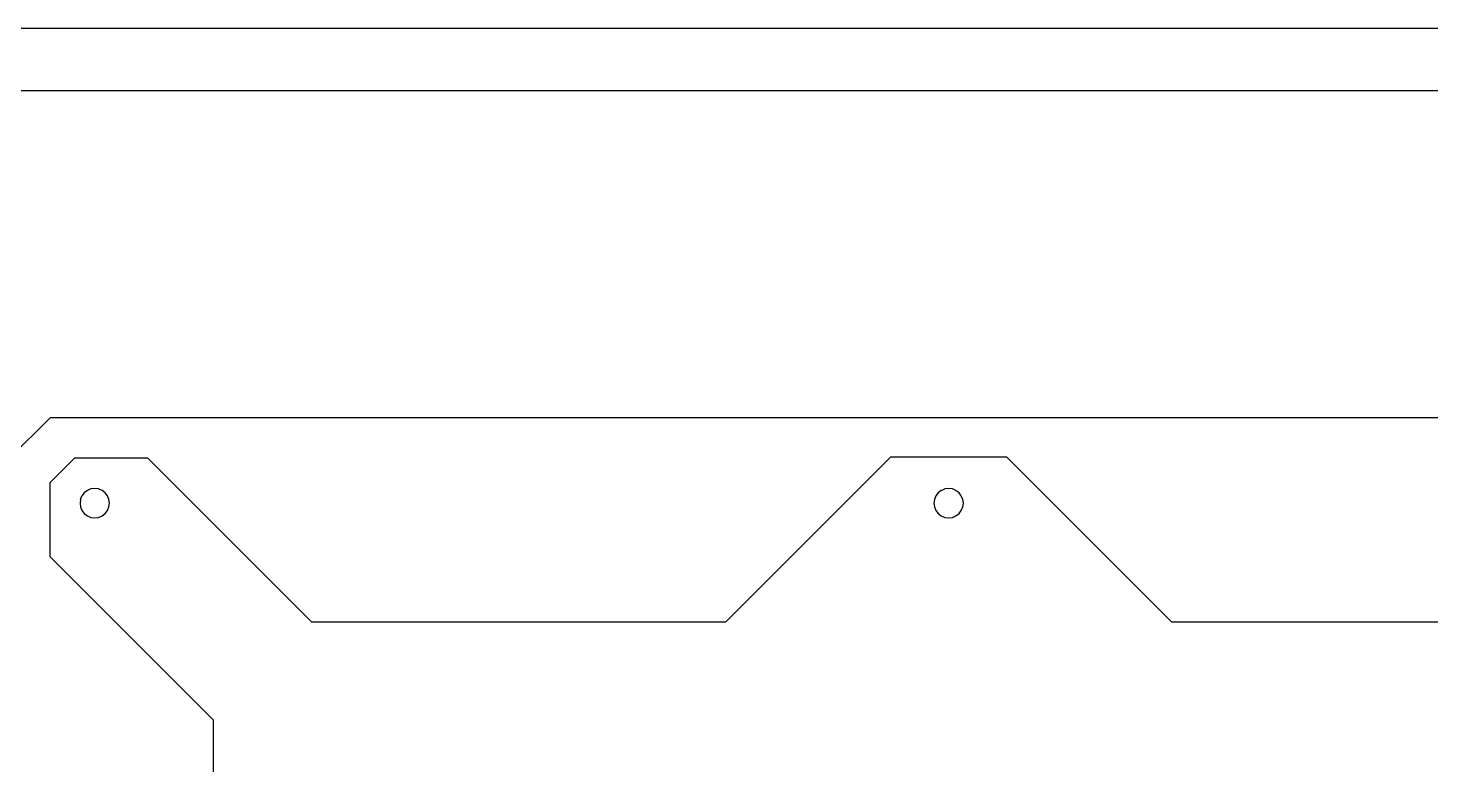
# Model space of a CAD drawing. Header units: inches. Extents: x -406 to 406, y -462 to 462.
# Drawn here: x -72.7 to 99, y 372.2 to 462.4 of the extents above; entities that cross this region are included whole.
import ezdxf

# ---------------------------------------------------------------- set-up
doc = ezdxf.new("R2010")
doc.units = ezdxf.units.IN
doc.header["$MEASUREMENT"] = 0

msp = doc.modelspace()

# ---------------------------------------------------------------- linework, layer by layer
for p, q in [((-406.4, 462.36), (406.4, 462.36)), ((-91.77, 454.71), (201.98, 454.71)), ((-74.92, 409.71), (-69.92, 414.71)), ((-69.92, 414.71), (180.08, 414.71)), ((-66.99, 409.71), (-69.99, 406.71)), ((-57.99, 409.71), (-66.99, 409.71)), ((-57.99, 409.71), (-37.99, 389.71)), ((12.73, 389.71), (32.88, 409.87)), ((47.13, 409.87), (32.88, 409.87)), ((67.28, 389.71), (47.13, 409.87)), ((-69.99, 406.71), (-69.99, 397.71)), ((-65.78, 405.5), (-66.06, 405.12)), ((-65.4, 405.78), (-65.78, 405.5)), ((-64.97, 405.96), (-65.4, 405.78)), ((-64.92, 405.96), (-64.97, 405.96)), ((-64.5, 406.02), (-64.92, 405.96)), ((-64.04, 405.96), (-64.5, 406.02)), ((-63.6, 405.78), (-64.04, 405.96)), ((-63.23, 405.5), (-63.6, 405.78)), ((-62.95, 405.12), (-63.23, 405.5)), ((38.73, 405.5), (38.45, 405.12)), ((39.11, 405.78), (38.73, 405.5)), ((39.11, 405.78), (39.54, 405.96)), ((40.01, 406.02), (39.54, 405.96)), ((40.47, 405.96), (40.01, 406.02)), ((40.91, 405.78), (40.47, 405.96)), ((40.94, 405.75), (40.91, 405.78)), ((41.28, 405.5), (40.94, 405.75)), ((41.56, 405.12), (41.28, 405.5)), ((-66.24, 404.69), (-66.3, 404.22)), ((-66.3, 404.22), (-66.24, 403.76)), ((-66.24, 404.69), (-66.06, 405.12)), ((-66.24, 403.76), (-66.06, 403.32)), ((-62.77, 404.69), (-62.95, 405.12)), ((-62.95, 403.32), (-62.77, 403.76)), ((-62.7, 404.22), (-62.77, 404.69)), ((-62.77, 403.76), (-62.7, 404.22)), ((38.27, 404.69), (38.21, 404.22)), ((38.21, 404.22), (38.27, 403.76)), ((38.45, 405.12), (38.27, 404.69)), ((38.27, 403.76), (38.45, 403.32)), ((41.74, 404.69), (41.56, 405.12)), ((41.56, 403.32), (41.74, 403.76)), ((41.81, 404.22), (41.74, 404.69)), ((41.74, 403.76), (41.81, 404.22)), ((-66.06, 403.32), (-65.78, 402.95)), ((-65.78, 402.95), (-65.4, 402.66)), ((-65.4, 402.66), (-64.97, 402.48)), ((-64.97, 402.48), (-64.5, 402.42)), ((-64.5, 402.42), (-64.04, 402.48)), ((-64.04, 402.48), (-63.6, 402.66)), ((-63.6, 402.66), (-63.23, 402.95)), ((-63.23, 402.95), (-62.95, 403.32)), ((38.45, 403.32), (38.73, 402.95)), ((38.73, 402.95), (39.11, 402.66)), ((39.11, 402.66), (39.54, 402.48)), ((39.54, 402.48), (40.01, 402.42)), ((40.01, 402.42), (40.47, 402.48)), ((40.47, 402.48), (40.91, 402.66)), ((40.91, 402.66), (41.28, 402.95)), ((41.28, 402.95), (41.56, 403.32)), ((-69.99, 397.71), (-49.99, 377.71)), ((-37.99, 389.71), (12.73, 389.71)), ((67.28, 389.71), (118.01, 389.71)), ((-49.99, 377.71), (-49.99, 362.71))]:
    msp.add_line(p, q)

doc.saveas('drawing.dxf')
